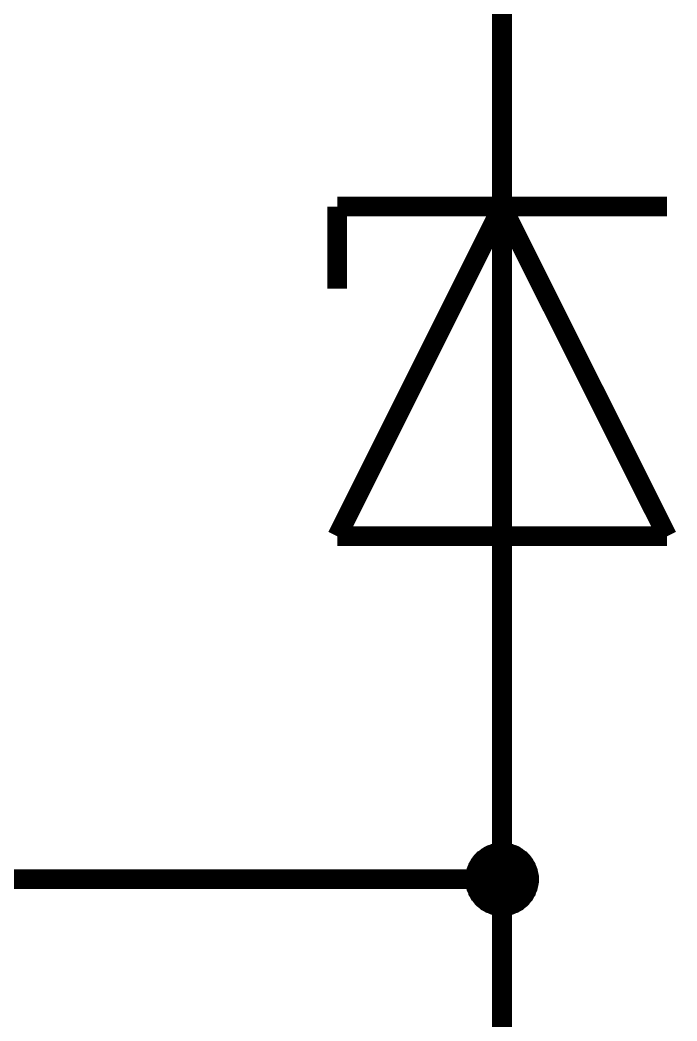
# Model space of a CAD drawing. Header units: millimetres. Extents: x 0 to 20.9, y 0 to 9.5.
# Drawn here: x 1.112 to 1.505, y 3.215 to 3.813 of the extents above; entities that cross this region are included whole.
import ezdxf

# ---------------------------------------------------------------- set-up
doc = ezdxf.new("R2010")
doc.units = ezdxf.units.MM
doc.header["$MEASUREMENT"] = 0
doc.layers.add('Sheet', color=255, linetype='Continuous')

msp = doc.modelspace()

# ---------------------------------------------------------------- linework, layer by layer
at = {"layer": 'Sheet'}
for points, const_width in [([(1.4001, 3.79996), (1.4001, 3.90626), (1.00016, 3.90626), (1.00016, 3.79996)], 0.0118), ([(1.4001, 3.70138), (1.4001, 3.79996)], 0.0118), ([(1.49867, 3.70138), (1.30173, 3.70138)], 0.0118), ([(1.30173, 3.50465), (1.4001, 3.70138)], 0.0118), ([(1.30173, 3.70138), (1.30173, 3.6523)], 0.0118), ([(1.4001, 3.50465), (1.4001, 3.70138)], 0.0118), ([(1.4001, 3.70138), (1.49867, 3.50465)], 0.0118), ([(1.49867, 3.50465), (1.30173, 3.50465)], 0.0118), ([(1.4001, 3.50465), (1.4001, 3.40628)], 0.0118), ([(1.4001, 3.40628), (1.4001, 3.29998), (1.00016, 3.29998)], 0.0118), ([(1.38005, 3.29998), (1.38005, 3.30102), (1.38005, 3.30207), (1.38026, 3.30311), (1.38047, 3.30395), (1.38068, 3.30499), (1.38088, 3.30583), (1.3813, 3.30687), (1.38172, 3.30771), (1.38193, 3.30854), (1.38256, 3.30959), (1.38297, 3.31021), (1.38339, 3.31105), (1.38402, 3.31188), (1.38464, 3.31272), (1.38527, 3.31335), (1.3859, 3.31397), (1.38652, 3.31481), (1.38736, 3.31523), (1.38819, 3.31585), (1.38882, 3.31648), (1.38966, 3.3169), (1.39049, 3.31752), (1.39133, 3.31794), (1.39237, 3.31836), (1.39321, 3.31857), (1.39404, 3.31899), (1.39509, 3.31919), (1.39613, 3.3194), (1.39697, 3.31961), (1.39801, 3.31982), (1.39905, 3.31982), (1.4001, 3.31982)], 0.0039), ([(1.38005, 3.29998), (1.38005, 3.30102), (1.38005, 3.30207), (1.38026, 3.30311), (1.38047, 3.30395), (1.38068, 3.30499), (1.38088, 3.30583), (1.3813, 3.30687), (1.38172, 3.30771), (1.38193, 3.30854), (1.38256, 3.30959), (1.38297, 3.31021), (1.38339, 3.31105), (1.38402, 3.31188), (1.38464, 3.31272), (1.38527, 3.31335), (1.3859, 3.31397), (1.38652, 3.31481), (1.38736, 3.31523), (1.38819, 3.31585), (1.38882, 3.31648), (1.38966, 3.3169), (1.39049, 3.31752), (1.39133, 3.31794), (1.39237, 3.31836), (1.39321, 3.31857), (1.39404, 3.31899), (1.39509, 3.31919), (1.39613, 3.3194), (1.39697, 3.31961), (1.39801, 3.31982), (1.39905, 3.31982), (1.4001, 3.31982)], 0.0039), ([(1.38005, 3.29998), (1.38005, 3.30102), (1.38005, 3.30207), (1.38026, 3.30311), (1.38047, 3.30395), (1.38068, 3.30499), (1.38088, 3.30583), (1.3813, 3.30687), (1.38172, 3.30771), (1.38193, 3.30854), (1.38256, 3.30959), (1.38297, 3.31021), (1.38339, 3.31105), (1.38402, 3.31188), (1.38464, 3.31272), (1.38527, 3.31335), (1.3859, 3.31397), (1.38652, 3.31481), (1.38736, 3.31523), (1.38819, 3.31585), (1.38882, 3.31648), (1.38966, 3.3169), (1.39049, 3.31752), (1.39133, 3.31794), (1.39237, 3.31836), (1.39321, 3.31857), (1.39404, 3.31899), (1.39509, 3.31919), (1.39613, 3.3194), (1.39697, 3.31961), (1.39801, 3.31982), (1.39905, 3.31982), (1.4001, 3.31982)], 0.0039), ([(1.38005, 3.29998), (1.38005, 3.30102), (1.38005, 3.30207), (1.38026, 3.30311), (1.38047, 3.30395), (1.38068, 3.30499), (1.38088, 3.30583), (1.3813, 3.30687), (1.38172, 3.30771), (1.38193, 3.30854), (1.38256, 3.30959), (1.38297, 3.31021), (1.38339, 3.31105), (1.38402, 3.31188), (1.38464, 3.31272), (1.38527, 3.31335), (1.3859, 3.31397), (1.38652, 3.31481), (1.38736, 3.31523), (1.38819, 3.31585), (1.38882, 3.31648), (1.38966, 3.3169), (1.39049, 3.31752), (1.39133, 3.31794), (1.39237, 3.31836), (1.39321, 3.31857), (1.39404, 3.31899), (1.39509, 3.31919), (1.39613, 3.3194), (1.39697, 3.31961), (1.39801, 3.31982), (1.39905, 3.31982), (1.4001, 3.31982)], 0.0039), ([(1.38005, 3.29998), (1.38005, 3.30102), (1.38005, 3.30207), (1.38026, 3.30311), (1.38047, 3.30395), (1.38068, 3.30499), (1.38088, 3.30583), (1.3813, 3.30687), (1.38172, 3.30771), (1.38193, 3.30854), (1.38256, 3.30959), (1.38297, 3.31021), (1.38339, 3.31105), (1.38402, 3.31188), (1.38464, 3.31272), (1.38527, 3.31335), (1.3859, 3.31397), (1.38652, 3.31481), (1.38736, 3.31523), (1.38819, 3.31585), (1.38882, 3.31648), (1.38966, 3.3169), (1.39049, 3.31752), (1.39133, 3.31794), (1.39237, 3.31836), (1.39321, 3.31857), (1.39404, 3.31899), (1.39509, 3.31919), (1.39613, 3.3194), (1.39697, 3.31961), (1.39801, 3.31982), (1.39905, 3.31982), (1.4001, 3.31982)], 0.0039), ([(1.38005, 3.29998), (1.38005, 3.30102), (1.38005, 3.30207), (1.38026, 3.30311), (1.38047, 3.30395), (1.38068, 3.30499), (1.38088, 3.30583), (1.3813, 3.30687), (1.38172, 3.30771), (1.38193, 3.30854), (1.38256, 3.30959), (1.38297, 3.31021), (1.38339, 3.31105), (1.38402, 3.31188), (1.38464, 3.31272), (1.38527, 3.31335), (1.3859, 3.31397), (1.38652, 3.31481), (1.38736, 3.31523), (1.38819, 3.31585), (1.38882, 3.31648), (1.38966, 3.3169), (1.39049, 3.31752), (1.39133, 3.31794), (1.39237, 3.31836), (1.39321, 3.31857), (1.39404, 3.31899), (1.39509, 3.31919), (1.39613, 3.3194), (1.39697, 3.31961), (1.39801, 3.31982), (1.39905, 3.31982), (1.4001, 3.31982)], 0.0039), ([(1.38005, 3.29998), (1.38005, 3.30102), (1.38005, 3.30207), (1.38026, 3.30311), (1.38047, 3.30395), (1.38068, 3.30499), (1.38088, 3.30583), (1.3813, 3.30687), (1.38172, 3.30771), (1.38193, 3.30854), (1.38256, 3.30959), (1.38297, 3.31021), (1.38339, 3.31105), (1.38402, 3.31188), (1.38464, 3.31272), (1.38527, 3.31335), (1.3859, 3.31397), (1.38652, 3.31481), (1.38736, 3.31523), (1.38819, 3.31585), (1.38882, 3.31648), (1.38966, 3.3169), (1.39049, 3.31752), (1.39133, 3.31794), (1.39237, 3.31836), (1.39321, 3.31857), (1.39404, 3.31899), (1.39509, 3.31919), (1.39613, 3.3194), (1.39697, 3.31961), (1.39801, 3.31982), (1.39905, 3.31982), (1.4001, 3.31982)], 0.0039), ([(1.38005, 3.29998), (1.38005, 3.30102), (1.38005, 3.30207), (1.38026, 3.30311), (1.38047, 3.30395), (1.38068, 3.30499), (1.38088, 3.30583), (1.3813, 3.30687), (1.38172, 3.30771), (1.38193, 3.30854), (1.38256, 3.30959), (1.38297, 3.31021), (1.38339, 3.31105), (1.38402, 3.31188), (1.38464, 3.31272), (1.38527, 3.31335), (1.3859, 3.31397), (1.38652, 3.31481), (1.38736, 3.31523), (1.38819, 3.31585), (1.38882, 3.31648), (1.38966, 3.3169), (1.39049, 3.31752), (1.39133, 3.31794), (1.39237, 3.31836), (1.39321, 3.31857), (1.39404, 3.31899), (1.39509, 3.31919), (1.39613, 3.3194), (1.39697, 3.31961), (1.39801, 3.31982), (1.39905, 3.31982), (1.4001, 3.31982)], 0.0039), ([(1.4001, 3.31982), (1.4001, 3.31982)], 0.0039), ([(1.4001, 3.31982), (1.40114, 3.31982), (1.40219, 3.31982), (1.40323, 3.31961), (1.40407, 3.3194), (1.40511, 3.31919), (1.40615, 3.31899), (1.40699, 3.31857), (1.40783, 3.31836), (1.40887, 3.31794), (1.40971, 3.31752), (1.41054, 3.3169), (1.41138, 3.31648), (1.412, 3.31585), (1.41284, 3.31523), (1.41367, 3.31481), (1.4143, 3.31397), (1.41493, 3.31335), (1.41555, 3.31272), (1.41618, 3.31188), (1.41681, 3.31105), (1.41722, 3.31021), (1.41764, 3.30959), (1.41827, 3.30854), (1.41848, 3.30771), (1.41889, 3.30687), (1.41931, 3.30583), (1.41952, 3.30499), (1.41973, 3.30395), (1.41994, 3.30311), (1.42015, 3.30207), (1.42015, 3.30102), (1.42015, 3.29998)], 0.0039), ([(1.4001, 3.31982), (1.4001, 3.31982)], 0.0039), ([(1.4001, 3.31982), (1.40114, 3.31982), (1.40219, 3.31982), (1.40323, 3.31961), (1.40407, 3.3194), (1.40511, 3.31919), (1.40615, 3.31899), (1.40699, 3.31857), (1.40783, 3.31836), (1.40887, 3.31794), (1.40971, 3.31752), (1.41054, 3.3169), (1.41138, 3.31648), (1.412, 3.31585), (1.41284, 3.31523), (1.41367, 3.31481), (1.4143, 3.31397), (1.41493, 3.31335), (1.41555, 3.31272), (1.41618, 3.31188), (1.41681, 3.31105), (1.41722, 3.31021), (1.41764, 3.30959), (1.41827, 3.30854), (1.41848, 3.30771), (1.41889, 3.30687), (1.41931, 3.30583), (1.41952, 3.30499), (1.41973, 3.30395), (1.41994, 3.30311), (1.42015, 3.30207), (1.42015, 3.30102), (1.42015, 3.29998)], 0.0039), ([(1.4001, 3.31982), (1.4001, 3.31982)], 0.0039), ([(1.4001, 3.31982), (1.40114, 3.31982), (1.40219, 3.31982), (1.40323, 3.31961), (1.40407, 3.3194), (1.40511, 3.31919), (1.40615, 3.31899), (1.40699, 3.31857), (1.40783, 3.31836), (1.40887, 3.31794), (1.40971, 3.31752), (1.41054, 3.3169), (1.41138, 3.31648), (1.412, 3.31585), (1.41284, 3.31523), (1.41367, 3.31481), (1.4143, 3.31397), (1.41493, 3.31335), (1.41555, 3.31272), (1.41618, 3.31188), (1.41681, 3.31105), (1.41722, 3.31021), (1.41764, 3.30959), (1.41827, 3.30854), (1.41848, 3.30771), (1.41889, 3.30687), (1.41931, 3.30583), (1.41952, 3.30499), (1.41973, 3.30395), (1.41994, 3.30311), (1.42015, 3.30207), (1.42015, 3.30102), (1.42015, 3.29998)], 0.0039), ([(1.4001, 3.31982), (1.4001, 3.31982)], 0.0039), ([(1.4001, 3.31982), (1.40114, 3.31982), (1.40219, 3.31982), (1.40323, 3.31961), (1.40407, 3.3194), (1.40511, 3.31919), (1.40615, 3.31899), (1.40699, 3.31857), (1.40783, 3.31836), (1.40887, 3.31794), (1.40971, 3.31752), (1.41054, 3.3169), (1.41138, 3.31648), (1.412, 3.31585), (1.41284, 3.31523), (1.41367, 3.31481), (1.4143, 3.31397), (1.41493, 3.31335), (1.41555, 3.31272), (1.41618, 3.31188), (1.41681, 3.31105), (1.41722, 3.31021), (1.41764, 3.30959), (1.41827, 3.30854), (1.41848, 3.30771), (1.41889, 3.30687), (1.41931, 3.30583), (1.41952, 3.30499), (1.41973, 3.30395), (1.41994, 3.30311), (1.42015, 3.30207), (1.42015, 3.30102), (1.42015, 3.29998)], 0.0039), ([(1.4001, 3.31982), (1.4001, 3.31982)], 0.0039), ([(1.4001, 3.31982), (1.40114, 3.31982), (1.40219, 3.31982), (1.40323, 3.31961), (1.40407, 3.3194), (1.40511, 3.31919), (1.40615, 3.31899), (1.40699, 3.31857), (1.40783, 3.31836), (1.40887, 3.31794), (1.40971, 3.31752), (1.41054, 3.3169), (1.41138, 3.31648), (1.412, 3.31585), (1.41284, 3.31523), (1.41367, 3.31481), (1.4143, 3.31397), (1.41493, 3.31335), (1.41555, 3.31272), (1.41618, 3.31188), (1.41681, 3.31105), (1.41722, 3.31021), (1.41764, 3.30959), (1.41827, 3.30854), (1.41848, 3.30771), (1.41889, 3.30687), (1.41931, 3.30583), (1.41952, 3.30499), (1.41973, 3.30395), (1.41994, 3.30311), (1.42015, 3.30207), (1.42015, 3.30102), (1.42015, 3.29998)], 0.0039), ([(1.4001, 3.31982), (1.4001, 3.31982)], 0.0039), ([(1.4001, 3.31982), (1.40114, 3.31982), (1.40219, 3.31982), (1.40323, 3.31961), (1.40407, 3.3194), (1.40511, 3.31919), (1.40615, 3.31899), (1.40699, 3.31857), (1.40783, 3.31836), (1.40887, 3.31794), (1.40971, 3.31752), (1.41054, 3.3169), (1.41138, 3.31648), (1.412, 3.31585), (1.41284, 3.31523), (1.41367, 3.31481), (1.4143, 3.31397), (1.41493, 3.31335), (1.41555, 3.31272), (1.41618, 3.31188), (1.41681, 3.31105), (1.41722, 3.31021), (1.41764, 3.30959), (1.41827, 3.30854), (1.41848, 3.30771), (1.41889, 3.30687), (1.41931, 3.30583), (1.41952, 3.30499), (1.41973, 3.30395), (1.41994, 3.30311), (1.42015, 3.30207), (1.42015, 3.30102), (1.42015, 3.29998)], 0.0039), ([(1.4001, 3.31982), (1.4001, 3.31982)], 0.0039), ([(1.4001, 3.31982), (1.40114, 3.31982), (1.40219, 3.31982), (1.40323, 3.31961), (1.40407, 3.3194), (1.40511, 3.31919), (1.40615, 3.31899), (1.40699, 3.31857), (1.40783, 3.31836), (1.40887, 3.31794), (1.40971, 3.31752), (1.41054, 3.3169), (1.41138, 3.31648), (1.412, 3.31585), (1.41284, 3.31523), (1.41367, 3.31481), (1.4143, 3.31397), (1.41493, 3.31335), (1.41555, 3.31272), (1.41618, 3.31188), (1.41681, 3.31105), (1.41722, 3.31021), (1.41764, 3.30959), (1.41827, 3.30854), (1.41848, 3.30771), (1.41889, 3.30687), (1.41931, 3.30583), (1.41952, 3.30499), (1.41973, 3.30395), (1.41994, 3.30311), (1.42015, 3.30207), (1.42015, 3.30102), (1.42015, 3.29998)], 0.0039), ([(1.4001, 3.31982), (1.4001, 3.31982)], 0.0039), ([(1.4001, 3.31982), (1.40114, 3.31982), (1.40219, 3.31982), (1.40323, 3.31961), (1.40407, 3.3194), (1.40511, 3.31919), (1.40615, 3.31899), (1.40699, 3.31857), (1.40783, 3.31836), (1.40887, 3.31794), (1.40971, 3.31752), (1.41054, 3.3169), (1.41138, 3.31648), (1.412, 3.31585), (1.41284, 3.31523), (1.41367, 3.31481), (1.4143, 3.31397), (1.41493, 3.31335), (1.41555, 3.31272), (1.41618, 3.31188), (1.41681, 3.31105), (1.41722, 3.31021), (1.41764, 3.30959), (1.41827, 3.30854), (1.41848, 3.30771), (1.41889, 3.30687), (1.41931, 3.30583), (1.41952, 3.30499), (1.41973, 3.30395), (1.41994, 3.30311), (1.42015, 3.30207), (1.42015, 3.30102), (1.42015, 3.29998)], 0.0039), ([(1.4001, 3.19994), (1.4001, 3.29998)], 0.0118), ([(1.4001, 3.27993), (1.39905, 3.27993), (1.39801, 3.27993), (1.39697, 3.28014), (1.39613, 3.28035), (1.39509, 3.28056), (1.39404, 3.28077), (1.39321, 3.28118), (1.39237, 3.2816), (1.39133, 3.28181), (1.39049, 3.28244), (1.38966, 3.28285), (1.38882, 3.28327), (1.38819, 3.2839), (1.38736, 3.28453), (1.38652, 3.28515), (1.3859, 3.28578), (1.38527, 3.28641), (1.38464, 3.28724), (1.38402, 3.28808), (1.38339, 3.2887), (1.38297, 3.28954), (1.38256, 3.29037), (1.38193, 3.29121), (1.38172, 3.29225), (1.3813, 3.29309), (1.38088, 3.29392), (1.38068, 3.29497), (1.38047, 3.29601), (1.38026, 3.29685), (1.38005, 3.29789), (1.38005, 3.29894), (1.38005, 3.29998)], 0.0039), ([(1.38005, 3.29998), (1.38005, 3.29998)], 0.0039), ([(1.4001, 3.27993), (1.39905, 3.27993), (1.39801, 3.27993), (1.39697, 3.28014), (1.39613, 3.28035), (1.39509, 3.28056), (1.39404, 3.28077), (1.39321, 3.28118), (1.39237, 3.2816), (1.39133, 3.28181), (1.39049, 3.28244), (1.38966, 3.28285), (1.38882, 3.28327), (1.38819, 3.2839), (1.38736, 3.28453), (1.38652, 3.28515), (1.3859, 3.28578), (1.38527, 3.28641), (1.38464, 3.28724), (1.38402, 3.28808), (1.38339, 3.2887), (1.38297, 3.28954), (1.38256, 3.29037), (1.38193, 3.29121), (1.38172, 3.29225), (1.3813, 3.29309), (1.38088, 3.29392), (1.38068, 3.29497), (1.38047, 3.29601), (1.38026, 3.29685), (1.38005, 3.29789), (1.38005, 3.29894), (1.38005, 3.29998)], 0.0039), ([(1.38005, 3.29998), (1.38005, 3.29998)], 0.0039), ([(1.4001, 3.27993), (1.39905, 3.27993), (1.39801, 3.27993), (1.39697, 3.28014), (1.39613, 3.28035), (1.39509, 3.28056), (1.39404, 3.28077), (1.39321, 3.28118), (1.39237, 3.2816), (1.39133, 3.28181), (1.39049, 3.28244), (1.38966, 3.28285), (1.38882, 3.28327), (1.38819, 3.2839), (1.38736, 3.28453), (1.38652, 3.28515), (1.3859, 3.28578), (1.38527, 3.28641), (1.38464, 3.28724), (1.38402, 3.28808), (1.38339, 3.2887), (1.38297, 3.28954), (1.38256, 3.29037), (1.38193, 3.29121), (1.38172, 3.29225), (1.3813, 3.29309), (1.38088, 3.29392), (1.38068, 3.29497), (1.38047, 3.29601), (1.38026, 3.29685), (1.38005, 3.29789), (1.38005, 3.29894), (1.38005, 3.29998)], 0.0039), ([(1.38005, 3.29998), (1.38005, 3.29998)], 0.0039), ([(1.4001, 3.27993), (1.39905, 3.27993), (1.39801, 3.27993), (1.39697, 3.28014), (1.39613, 3.28035), (1.39509, 3.28056), (1.39404, 3.28077), (1.39321, 3.28118), (1.39237, 3.2816), (1.39133, 3.28181), (1.39049, 3.28244), (1.38966, 3.28285), (1.38882, 3.28327), (1.38819, 3.2839), (1.38736, 3.28453), (1.38652, 3.28515), (1.3859, 3.28578), (1.38527, 3.28641), (1.38464, 3.28724), (1.38402, 3.28808), (1.38339, 3.2887), (1.38297, 3.28954), (1.38256, 3.29037), (1.38193, 3.29121), (1.38172, 3.29225), (1.3813, 3.29309), (1.38088, 3.29392), (1.38068, 3.29497), (1.38047, 3.29601), (1.38026, 3.29685), (1.38005, 3.29789), (1.38005, 3.29894), (1.38005, 3.29998)], 0.0039), ([(1.38005, 3.29998), (1.38005, 3.29998)], 0.0039), ([(1.4001, 3.27993), (1.39905, 3.27993), (1.39801, 3.27993), (1.39697, 3.28014), (1.39613, 3.28035), (1.39509, 3.28056), (1.39404, 3.28077), (1.39321, 3.28118), (1.39237, 3.2816), (1.39133, 3.28181), (1.39049, 3.28244), (1.38966, 3.28285), (1.38882, 3.28327), (1.38819, 3.2839), (1.38736, 3.28453), (1.38652, 3.28515), (1.3859, 3.28578), (1.38527, 3.28641), (1.38464, 3.28724), (1.38402, 3.28808), (1.38339, 3.2887), (1.38297, 3.28954), (1.38256, 3.29037), (1.38193, 3.29121), (1.38172, 3.29225), (1.3813, 3.29309), (1.38088, 3.29392), (1.38068, 3.29497), (1.38047, 3.29601), (1.38026, 3.29685), (1.38005, 3.29789), (1.38005, 3.29894), (1.38005, 3.29998)], 0.0039), ([(1.38005, 3.29998), (1.38005, 3.29998)], 0.0039), ([(1.4001, 3.27993), (1.39905, 3.27993), (1.39801, 3.27993), (1.39697, 3.28014), (1.39613, 3.28035), (1.39509, 3.28056), (1.39404, 3.28077), (1.39321, 3.28118), (1.39237, 3.2816), (1.39133, 3.28181), (1.39049, 3.28244), (1.38966, 3.28285), (1.38882, 3.28327), (1.38819, 3.2839), (1.38736, 3.28453), (1.38652, 3.28515), (1.3859, 3.28578), (1.38527, 3.28641), (1.38464, 3.28724), (1.38402, 3.28808), (1.38339, 3.2887), (1.38297, 3.28954), (1.38256, 3.29037), (1.38193, 3.29121), (1.38172, 3.29225), (1.3813, 3.29309), (1.38088, 3.29392), (1.38068, 3.29497), (1.38047, 3.29601), (1.38026, 3.29685), (1.38005, 3.29789), (1.38005, 3.29894), (1.38005, 3.29998)], 0.0039), ([(1.38005, 3.29998), (1.38005, 3.29998)], 0.0039), ([(1.4001, 3.27993), (1.39905, 3.27993), (1.39801, 3.27993), (1.39697, 3.28014), (1.39613, 3.28035), (1.39509, 3.28056), (1.39404, 3.28077), (1.39321, 3.28118), (1.39237, 3.2816), (1.39133, 3.28181), (1.39049, 3.28244), (1.38966, 3.28285), (1.38882, 3.28327), (1.38819, 3.2839), (1.38736, 3.28453), (1.38652, 3.28515), (1.3859, 3.28578), (1.38527, 3.28641), (1.38464, 3.28724), (1.38402, 3.28808), (1.38339, 3.2887), (1.38297, 3.28954), (1.38256, 3.29037), (1.38193, 3.29121), (1.38172, 3.29225), (1.3813, 3.29309), (1.38088, 3.29392), (1.38068, 3.29497), (1.38047, 3.29601), (1.38026, 3.29685), (1.38005, 3.29789), (1.38005, 3.29894), (1.38005, 3.29998)], 0.0039), ([(1.38005, 3.29998), (1.38005, 3.29998)], 0.0039), ([(1.4001, 3.27993), (1.39905, 3.27993), (1.39801, 3.27993), (1.39697, 3.28014), (1.39613, 3.28035), (1.39509, 3.28056), (1.39404, 3.28077), (1.39321, 3.28118), (1.39237, 3.2816), (1.39133, 3.28181), (1.39049, 3.28244), (1.38966, 3.28285), (1.38882, 3.28327), (1.38819, 3.2839), (1.38736, 3.28453), (1.38652, 3.28515), (1.3859, 3.28578), (1.38527, 3.28641), (1.38464, 3.28724), (1.38402, 3.28808), (1.38339, 3.2887), (1.38297, 3.28954), (1.38256, 3.29037), (1.38193, 3.29121), (1.38172, 3.29225), (1.3813, 3.29309), (1.38088, 3.29392), (1.38068, 3.29497), (1.38047, 3.29601), (1.38026, 3.29685), (1.38005, 3.29789), (1.38005, 3.29894), (1.38005, 3.29998)], 0.0039), ([(1.38005, 3.29998), (1.38005, 3.29998)], 0.0039), ([(1.42015, 3.29998), (1.42015, 3.29894), (1.42015, 3.29789), (1.41994, 3.29685), (1.41973, 3.29601), (1.41952, 3.29497), (1.41931, 3.29392), (1.41889, 3.29309), (1.41848, 3.29225), (1.41827, 3.29121), (1.41764, 3.29037), (1.41722, 3.28954), (1.41681, 3.2887), (1.41618, 3.28808), (1.41555, 3.28724), (1.41493, 3.28641), (1.4143, 3.28578), (1.41367, 3.28515), (1.41284, 3.28453), (1.412, 3.2839), (1.41138, 3.28327), (1.41054, 3.28285), (1.40971, 3.28244), (1.40887, 3.28181), (1.40783, 3.2816), (1.40699, 3.28118), (1.40615, 3.28077), (1.40511, 3.28056), (1.40407, 3.28035), (1.40323, 3.28014), (1.40219, 3.27993), (1.40114, 3.27993), (1.4001, 3.27993)], 0.0039), ([(1.42015, 3.29998), (1.42015, 3.29894), (1.42015, 3.29789), (1.41994, 3.29685), (1.41973, 3.29601), (1.41952, 3.29497), (1.41931, 3.29392), (1.41889, 3.29309), (1.41848, 3.29225), (1.41827, 3.29121), (1.41764, 3.29037), (1.41722, 3.28954), (1.41681, 3.2887), (1.41618, 3.28808), (1.41555, 3.28724), (1.41493, 3.28641), (1.4143, 3.28578), (1.41367, 3.28515), (1.41284, 3.28453), (1.412, 3.2839), (1.41138, 3.28327), (1.41054, 3.28285), (1.40971, 3.28244), (1.40887, 3.28181), (1.40783, 3.2816), (1.40699, 3.28118), (1.40615, 3.28077), (1.40511, 3.28056), (1.40407, 3.28035), (1.40323, 3.28014), (1.40219, 3.27993), (1.40114, 3.27993), (1.4001, 3.27993)], 0.0039), ([(1.42015, 3.29998), (1.42015, 3.29894), (1.42015, 3.29789), (1.41994, 3.29685), (1.41973, 3.29601), (1.41952, 3.29497), (1.41931, 3.29392), (1.41889, 3.29309), (1.41848, 3.29225), (1.41827, 3.29121), (1.41764, 3.29037), (1.41722, 3.28954), (1.41681, 3.2887), (1.41618, 3.28808), (1.41555, 3.28724), (1.41493, 3.28641), (1.4143, 3.28578), (1.41367, 3.28515), (1.41284, 3.28453), (1.412, 3.2839), (1.41138, 3.28327), (1.41054, 3.28285), (1.40971, 3.28244), (1.40887, 3.28181), (1.40783, 3.2816), (1.40699, 3.28118), (1.40615, 3.28077), (1.40511, 3.28056), (1.40407, 3.28035), (1.40323, 3.28014), (1.40219, 3.27993), (1.40114, 3.27993), (1.4001, 3.27993)], 0.0039), ([(1.42015, 3.29998), (1.42015, 3.29894), (1.42015, 3.29789), (1.41994, 3.29685), (1.41973, 3.29601), (1.41952, 3.29497), (1.41931, 3.29392), (1.41889, 3.29309), (1.41848, 3.29225), (1.41827, 3.29121), (1.41764, 3.29037), (1.41722, 3.28954), (1.41681, 3.2887), (1.41618, 3.28808), (1.41555, 3.28724), (1.41493, 3.28641), (1.4143, 3.28578), (1.41367, 3.28515), (1.41284, 3.28453), (1.412, 3.2839), (1.41138, 3.28327), (1.41054, 3.28285), (1.40971, 3.28244), (1.40887, 3.28181), (1.40783, 3.2816), (1.40699, 3.28118), (1.40615, 3.28077), (1.40511, 3.28056), (1.40407, 3.28035), (1.40323, 3.28014), (1.40219, 3.27993), (1.40114, 3.27993), (1.4001, 3.27993)], 0.0039), ([(1.42015, 3.29998), (1.42015, 3.29894), (1.42015, 3.29789), (1.41994, 3.29685), (1.41973, 3.29601), (1.41952, 3.29497), (1.41931, 3.29392), (1.41889, 3.29309), (1.41848, 3.29225), (1.41827, 3.29121), (1.41764, 3.29037), (1.41722, 3.28954), (1.41681, 3.2887), (1.41618, 3.28808), (1.41555, 3.28724), (1.41493, 3.28641), (1.4143, 3.28578), (1.41367, 3.28515), (1.41284, 3.28453), (1.412, 3.2839), (1.41138, 3.28327), (1.41054, 3.28285), (1.40971, 3.28244), (1.40887, 3.28181), (1.40783, 3.2816), (1.40699, 3.28118), (1.40615, 3.28077), (1.40511, 3.28056), (1.40407, 3.28035), (1.40323, 3.28014), (1.40219, 3.27993), (1.40114, 3.27993), (1.4001, 3.27993)], 0.0039), ([(1.42015, 3.29998), (1.42015, 3.29894), (1.42015, 3.29789), (1.41994, 3.29685), (1.41973, 3.29601), (1.41952, 3.29497), (1.41931, 3.29392), (1.41889, 3.29309), (1.41848, 3.29225), (1.41827, 3.29121), (1.41764, 3.29037), (1.41722, 3.28954), (1.41681, 3.2887), (1.41618, 3.28808), (1.41555, 3.28724), (1.41493, 3.28641), (1.4143, 3.28578), (1.41367, 3.28515), (1.41284, 3.28453), (1.412, 3.2839), (1.41138, 3.28327), (1.41054, 3.28285), (1.40971, 3.28244), (1.40887, 3.28181), (1.40783, 3.2816), (1.40699, 3.28118), (1.40615, 3.28077), (1.40511, 3.28056), (1.40407, 3.28035), (1.40323, 3.28014), (1.40219, 3.27993), (1.40114, 3.27993), (1.4001, 3.27993)], 0.0039), ([(1.42015, 3.29998), (1.42015, 3.29894), (1.42015, 3.29789), (1.41994, 3.29685), (1.41973, 3.29601), (1.41952, 3.29497), (1.41931, 3.29392), (1.41889, 3.29309), (1.41848, 3.29225), (1.41827, 3.29121), (1.41764, 3.29037), (1.41722, 3.28954), (1.41681, 3.2887), (1.41618, 3.28808), (1.41555, 3.28724), (1.41493, 3.28641), (1.4143, 3.28578), (1.41367, 3.28515), (1.41284, 3.28453), (1.412, 3.2839), (1.41138, 3.28327), (1.41054, 3.28285), (1.40971, 3.28244), (1.40887, 3.28181), (1.40783, 3.2816), (1.40699, 3.28118), (1.40615, 3.28077), (1.40511, 3.28056), (1.40407, 3.28035), (1.40323, 3.28014), (1.40219, 3.27993), (1.40114, 3.27993), (1.4001, 3.27993)], 0.0039), ([(1.42015, 3.29998), (1.42015, 3.29894), (1.42015, 3.29789), (1.41994, 3.29685), (1.41973, 3.29601), (1.41952, 3.29497), (1.41931, 3.29392), (1.41889, 3.29309), (1.41848, 3.29225), (1.41827, 3.29121), (1.41764, 3.29037), (1.41722, 3.28954), (1.41681, 3.2887), (1.41618, 3.28808), (1.41555, 3.28724), (1.41493, 3.28641), (1.4143, 3.28578), (1.41367, 3.28515), (1.41284, 3.28453), (1.412, 3.2839), (1.41138, 3.28327), (1.41054, 3.28285), (1.40971, 3.28244), (1.40887, 3.28181), (1.40783, 3.2816), (1.40699, 3.28118), (1.40615, 3.28077), (1.40511, 3.28056), (1.40407, 3.28035), (1.40323, 3.28014), (1.40219, 3.27993), (1.40114, 3.27993), (1.4001, 3.27993)], 0.0039), ([(1.42015, 3.29998), (1.42015, 3.29998), (1.42015, 3.29998), (1.42015, 3.29998), (1.42015, 3.29998), (1.42015, 3.29998), (1.42015, 3.29998), (1.42015, 3.29998), (1.42015, 3.29998), (1.42015, 3.29998), (1.42015, 3.29998), (1.42015, 3.29998), (1.42015, 3.29998), (1.42015, 3.29998), (1.42015, 3.29998), (1.42015, 3.29998), (1.42015, 3.29998), (1.42015, 3.29998), (1.42015, 3.29998), (1.42015, 3.29998), (1.42015, 3.29998), (1.42015, 3.29998), (1.42015, 3.29998), (1.42015, 3.29998), (1.42015, 3.29998), (1.42015, 3.29998), (1.42015, 3.29998), (1.42015, 3.29998), (1.42015, 3.29998), (1.42015, 3.29998), (1.42015, 3.29998), (1.42015, 3.29998), (1.42015, 3.29998)], 0.0039), ([(1.42015, 3.29998), (1.42015, 3.29998)], 0.0039), ([(1.42015, 3.29998), (1.42015, 3.29998), (1.42015, 3.29998), (1.42015, 3.29998), (1.42015, 3.29998), (1.42015, 3.29998), (1.42015, 3.29998), (1.42015, 3.29998), (1.42015, 3.29998), (1.42015, 3.29998), (1.42015, 3.29998), (1.42015, 3.29998), (1.42015, 3.29998), (1.42015, 3.29998), (1.42015, 3.29998), (1.42015, 3.29998), (1.42015, 3.29998), (1.42015, 3.29998), (1.42015, 3.29998), (1.42015, 3.29998), (1.42015, 3.29998), (1.42015, 3.29998), (1.42015, 3.29998), (1.42015, 3.29998), (1.42015, 3.29998), (1.42015, 3.29998), (1.42015, 3.29998), (1.42015, 3.29998), (1.42015, 3.29998), (1.42015, 3.29998), (1.42015, 3.29998), (1.42015, 3.29998), (1.42015, 3.29998)], 0.0039), ([(1.42015, 3.29998), (1.42015, 3.29998)], 0.0039), ([(1.42015, 3.29998), (1.42015, 3.29998), (1.42015, 3.29998), (1.42015, 3.29998), (1.42015, 3.29998), (1.42015, 3.29998), (1.42015, 3.29998), (1.42015, 3.29998), (1.42015, 3.29998), (1.42015, 3.29998), (1.42015, 3.29998), (1.42015, 3.29998), (1.42015, 3.29998), (1.42015, 3.29998), (1.42015, 3.29998), (1.42015, 3.29998), (1.42015, 3.29998), (1.42015, 3.29998), (1.42015, 3.29998), (1.42015, 3.29998), (1.42015, 3.29998), (1.42015, 3.29998), (1.42015, 3.29998), (1.42015, 3.29998), (1.42015, 3.29998), (1.42015, 3.29998), (1.42015, 3.29998), (1.42015, 3.29998), (1.42015, 3.29998), (1.42015, 3.29998), (1.42015, 3.29998), (1.42015, 3.29998), (1.42015, 3.29998)], 0.0039), ([(1.42015, 3.29998), (1.42015, 3.29998)], 0.0039), ([(1.42015, 3.29998), (1.42015, 3.29998), (1.42015, 3.29998), (1.42015, 3.29998), (1.42015, 3.29998), (1.42015, 3.29998), (1.42015, 3.29998), (1.42015, 3.29998), (1.42015, 3.29998), (1.42015, 3.29998), (1.42015, 3.29998), (1.42015, 3.29998), (1.42015, 3.29998), (1.42015, 3.29998), (1.42015, 3.29998), (1.42015, 3.29998), (1.42015, 3.29998), (1.42015, 3.29998), (1.42015, 3.29998), (1.42015, 3.29998), (1.42015, 3.29998), (1.42015, 3.29998), (1.42015, 3.29998), (1.42015, 3.29998), (1.42015, 3.29998), (1.42015, 3.29998), (1.42015, 3.29998), (1.42015, 3.29998), (1.42015, 3.29998), (1.42015, 3.29998), (1.42015, 3.29998), (1.42015, 3.29998), (1.42015, 3.29998)], 0.0039), ([(1.42015, 3.29998), (1.42015, 3.29998)], 0.0039), ([(1.42015, 3.29998), (1.42015, 3.29998), (1.42015, 3.29998), (1.42015, 3.29998), (1.42015, 3.29998), (1.42015, 3.29998), (1.42015, 3.29998), (1.42015, 3.29998), (1.42015, 3.29998), (1.42015, 3.29998), (1.42015, 3.29998), (1.42015, 3.29998), (1.42015, 3.29998), (1.42015, 3.29998), (1.42015, 3.29998), (1.42015, 3.29998), (1.42015, 3.29998), (1.42015, 3.29998), (1.42015, 3.29998), (1.42015, 3.29998), (1.42015, 3.29998), (1.42015, 3.29998), (1.42015, 3.29998), (1.42015, 3.29998), (1.42015, 3.29998), (1.42015, 3.29998), (1.42015, 3.29998), (1.42015, 3.29998), (1.42015, 3.29998), (1.42015, 3.29998), (1.42015, 3.29998), (1.42015, 3.29998), (1.42015, 3.29998)], 0.0039), ([(1.42015, 3.29998), (1.42015, 3.29998)], 0.0039), ([(1.42015, 3.29998), (1.42015, 3.29998), (1.42015, 3.29998), (1.42015, 3.29998), (1.42015, 3.29998), (1.42015, 3.29998), (1.42015, 3.29998), (1.42015, 3.29998), (1.42015, 3.29998), (1.42015, 3.29998), (1.42015, 3.29998), (1.42015, 3.29998), (1.42015, 3.29998), (1.42015, 3.29998), (1.42015, 3.29998), (1.42015, 3.29998), (1.42015, 3.29998), (1.42015, 3.29998), (1.42015, 3.29998), (1.42015, 3.29998), (1.42015, 3.29998), (1.42015, 3.29998), (1.42015, 3.29998), (1.42015, 3.29998), (1.42015, 3.29998), (1.42015, 3.29998), (1.42015, 3.29998), (1.42015, 3.29998), (1.42015, 3.29998), (1.42015, 3.29998), (1.42015, 3.29998), (1.42015, 3.29998), (1.42015, 3.29998)], 0.0039), ([(1.42015, 3.29998), (1.42015, 3.29998)], 0.0039), ([(1.42015, 3.29998), (1.42015, 3.29998), (1.42015, 3.29998), (1.42015, 3.29998), (1.42015, 3.29998), (1.42015, 3.29998), (1.42015, 3.29998), (1.42015, 3.29998), (1.42015, 3.29998), (1.42015, 3.29998), (1.42015, 3.29998), (1.42015, 3.29998), (1.42015, 3.29998), (1.42015, 3.29998), (1.42015, 3.29998), (1.42015, 3.29998), (1.42015, 3.29998), (1.42015, 3.29998), (1.42015, 3.29998), (1.42015, 3.29998), (1.42015, 3.29998), (1.42015, 3.29998), (1.42015, 3.29998), (1.42015, 3.29998), (1.42015, 3.29998), (1.42015, 3.29998), (1.42015, 3.29998), (1.42015, 3.29998), (1.42015, 3.29998), (1.42015, 3.29998), (1.42015, 3.29998), (1.42015, 3.29998), (1.42015, 3.29998)], 0.0039), ([(1.42015, 3.29998), (1.42015, 3.29998)], 0.0039), ([(1.42015, 3.29998), (1.42015, 3.29998), (1.42015, 3.29998), (1.42015, 3.29998), (1.42015, 3.29998), (1.42015, 3.29998), (1.42015, 3.29998), (1.42015, 3.29998), (1.42015, 3.29998), (1.42015, 3.29998), (1.42015, 3.29998), (1.42015, 3.29998), (1.42015, 3.29998), (1.42015, 3.29998), (1.42015, 3.29998), (1.42015, 3.29998), (1.42015, 3.29998), (1.42015, 3.29998), (1.42015, 3.29998), (1.42015, 3.29998), (1.42015, 3.29998), (1.42015, 3.29998), (1.42015, 3.29998), (1.42015, 3.29998), (1.42015, 3.29998), (1.42015, 3.29998), (1.42015, 3.29998), (1.42015, 3.29998), (1.42015, 3.29998), (1.42015, 3.29998), (1.42015, 3.29998), (1.42015, 3.29998), (1.42015, 3.29998)], 0.0039), ([(1.42015, 3.29998), (1.42015, 3.29998)], 0.0039)]:
    msp.add_lwpolyline(points, dxfattribs=dict(at, const_width=const_width))
at = {"layer": 'Sheet', "const_width": 0.02}
msp.add_lwpolyline([(1.39, 3.3, 1), (1.41, 3.3, 1)], format="xyb", close=True, dxfattribs=at)

doc.saveas('drawing.dxf')
